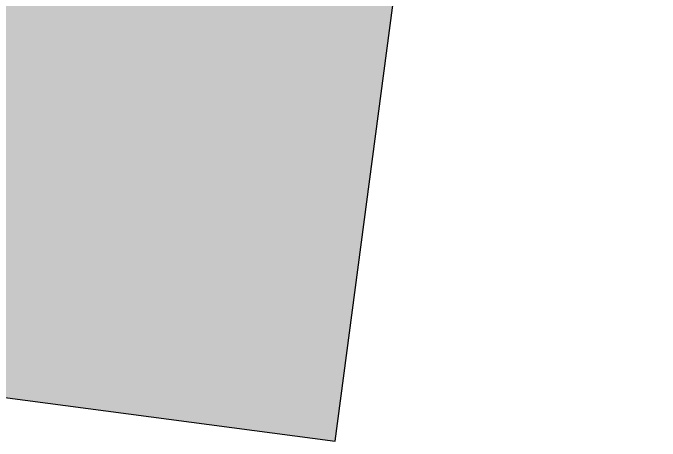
# Model space of a CAD drawing. Header units: millimetres. Extents: x -179928 to 528275, y -469666 to 511935.
# Drawn here: x 73989 to 74532, y 99817 to 100177 of the extents above; entities that cross this region are included whole.
import ezdxf

# ---------------------------------------------------------------- set-up
doc = ezdxf.new("R2010")
doc.units = ezdxf.units.MM
doc.layers.add('ad-Elevation 10', color=8, linetype='Continuous')
doc.layers.add('ad-Furniture', color=8, linetype='Continuous')

# ---------------------------------------------------------------- blocks, each defined once
blk = doc.blocks.new('zw$DAD3')
at = {"true_color": 0x7f5f3f, "transparency": 33554610}
h = blk.add_hatch(dxfattribs=at)
h.set_pattern_fill('DOTS', color=37, scale=20, angle=360)
h.set_pattern_definition([(360, (-800139.518, 271344.397), (15.875, 31.75), [0, -31.75])])
h.paths.add_polyline_path([(450, -2530), (2915, -2530), (2915, -450), (450, -450)])
at = {"layer": 'ad-Elevation 10'}
blk.add_lwpolyline([(450, -2530), (2915, -2530), (2915, -450), (450, -450)], close=True, dxfattribs=at)
blk = doc.blocks.new('1625_East Villa')
at = {"layer": 'ad-Furniture'}
blk.add_blockref('zw$DAD3', (3610, 8185), dxfattribs=at)
blk = doc.blocks.new("All Plot's Villa Plans")
at = {"ltscale": 5, "rotation": 352.4703876422526}
blk.add_blockref('1625_East Villa', (67049.87, 95065.94), dxfattribs=at)

msp = doc.modelspace()

# ---------------------------------------------------------------- block references
at = {"ltscale": 5}
msp.add_blockref("All Plot's Villa Plans", (0, 0), dxfattribs=at)

doc.saveas('drawing.dxf')
